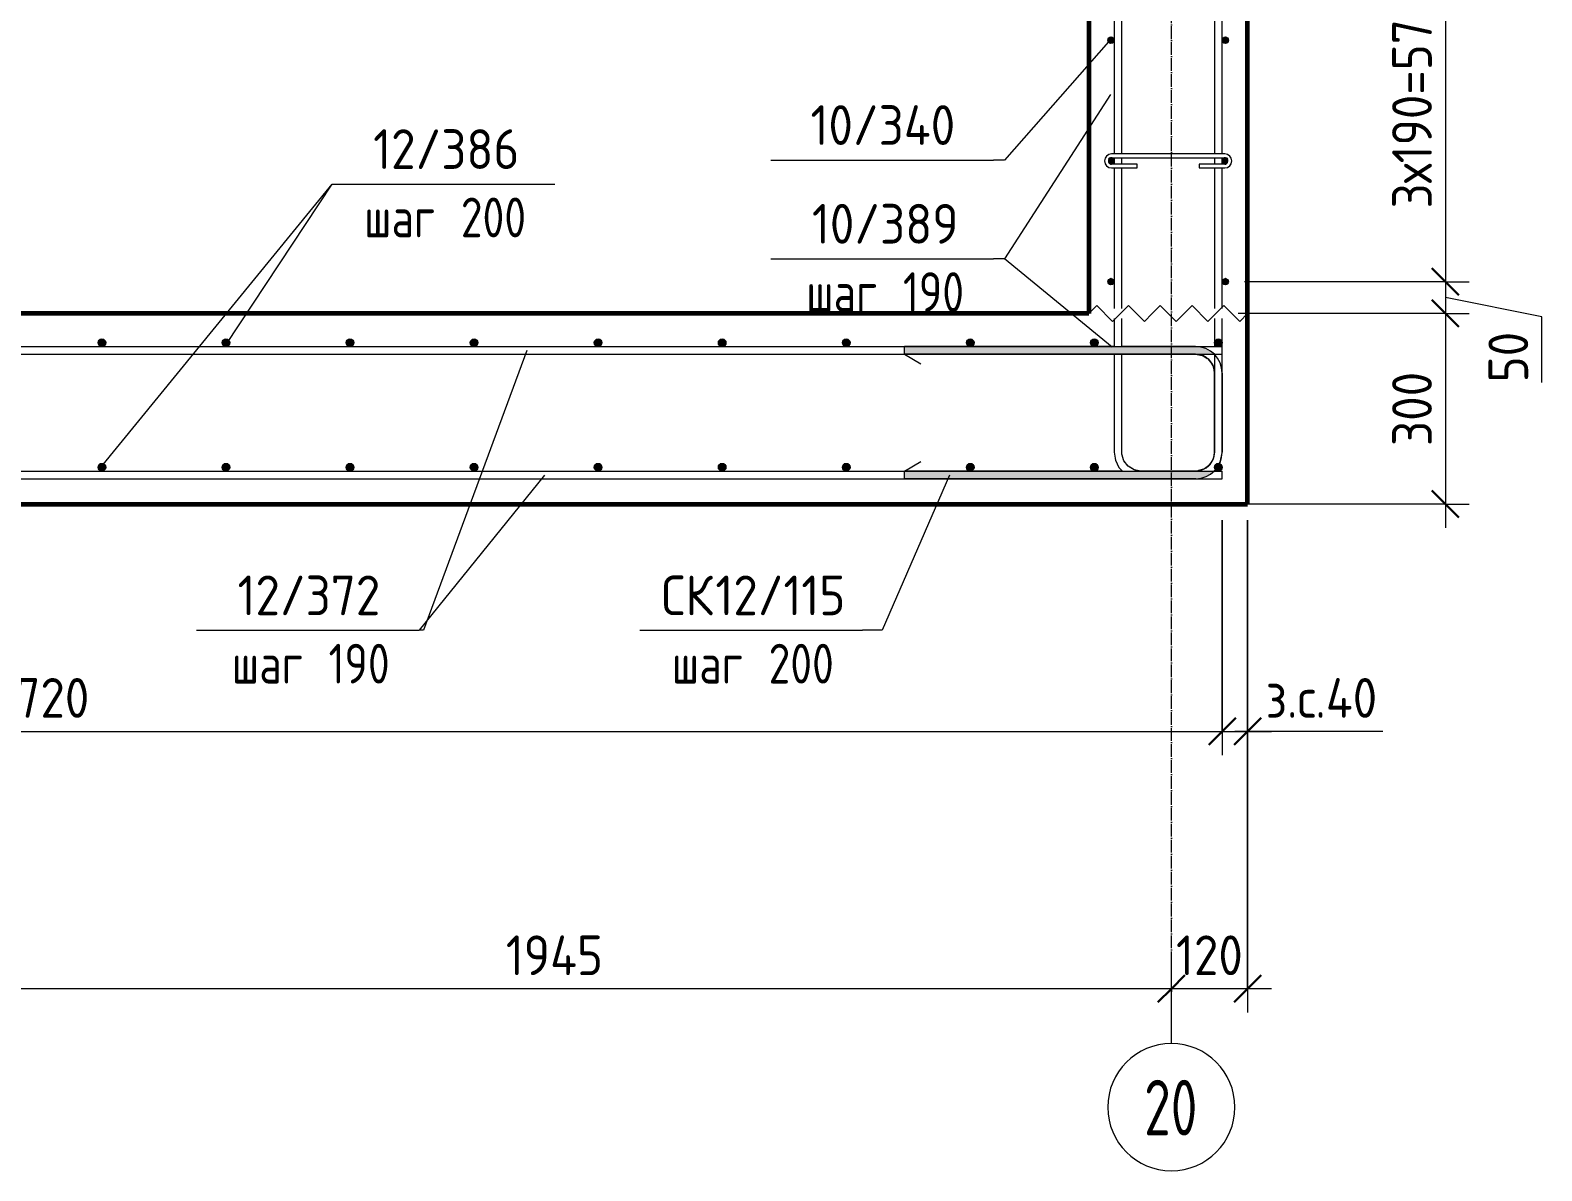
# Model space of a CAD drawing. Header units: millimetres. Extents: x 56549 to 83419, y -3049 to 32998.
# Drawn here: x 67167 to 69545, y -3049 to -1254 of the extents above; entities that cross this region are included whole.
import ezdxf

# ---------------------------------------------------------------- set-up
doc = ezdxf.new("R2010")
doc.units = ezdxf.units.MM
doc.linetypes.add('02 Штрихпунктирная _20 мм_', pattern=[25, 20, -2.5, 0, -2.5])
for name, color, linetype, lineweight in [('AA_Dim', 7, 'Continuous', 9), ('AA_Dim-25', 7, 'Continuous', 9), ('AA_Linii', 7, 'Continuous', 9), ('AA_Oformlenie', 7, 'Continuous', 9), ('AA_Vinoska', 7, 'Continuous', 9), ('AF_Stena_Опалубка', 253, 'Continuous', 20), ('KR_Armatura', 7, 'Continuous', 20), ('KR_Armatura_Tonkie', 7, 'Continuous', 20), ('KR_Fundament', 7, 'Continuous', 20), ('Оси', 7, 'Continuous', 9)]:
    doc.layers.add(name, color=color, linetype=linetype, lineweight=lineweight)
doc.styles.add('ISOCPEUR_4', font='isocpeur.TTF', dxfattribs={"width": 0.7, "height": 87.5})
doc.styles.add('ISOCPEUR_5', font='isocpeur.TTF', dxfattribs={"width": 0.9, "height": 62.5})
doc.styles.add('ISOCPEUR_6', font='isocpeur.TTF', dxfattribs={"width": 0.8, "height": 62.5})
doc.dimstyles.new('00_Точн_3_знака__прозр__2', dxfattribs={"dimscale": 304.8, "dimtxt": 62.672186, "dimasz": 0.139436, "dimexe": 0.123031, "dimexo": 0.082021, "dimgap": 0.008202, "dimtad": 1, "dimdec": 3, "dimrnd": 0.001, "dimdsep": 46, "dimtxsty": 'ISOCPEUR_5', "dimblk1": 'OBLIQUE', "dimblk2": 'OBLIQUE', "dimsah": 1, "dimcen": 0.09, "dimdle": 0.123031, "dimazin": 0, "dimtfac": 1, "dimtdec": 4, "dimtix": 1, "dimtmove": 1, "dimatfit": 3, "dimfxl": 1, "dimtvp": 1, "dimtolj": 1, "dimtzin": 0, "dimlwd": 18, "dimlwe": 18, "dimarcsym": 2})
doc.dimstyles.new('00_Точн_3_знака__прозр__3', dxfattribs={"dimscale": 304.8, "dimtxt": 62.672186, "dimasz": 0.139436, "dimexe": 0.123031, "dimexo": 0.082021, "dimgap": 0.008202, "dimtad": 1, "dimdec": 3, "dimrnd": 0.001, "dimdsep": 46, "dimtxsty": 'ISOCPEUR_5', "dimblk1": 'OBLIQUE', "dimblk2": 'OBLIQUE', "dimsah": 1, "dimcen": 0.09, "dimdle": 0.123031, "dimazin": 0, "dimtfac": 1, "dimtdec": 4, "dimtix": 1, "dimtmove": 0, "dimatfit": 3, "dimfxl": 1, "dimtvp": 1, "dimtolj": 1, "dimtzin": 0, "dimlwd": 18, "dimlwe": 18, "dimarcsym": 2})
doc.dimstyles.new('05_Округл_5мм__прозр_', dxfattribs={"dimscale": 304.8, "dimtxt": 62.672186, "dimasz": 0.139436, "dimexe": 0.123031, "dimexo": 0.082021, "dimgap": 0.008202, "dimtad": 1, "dimdec": 0, "dimrnd": 5, "dimdsep": 46, "dimtxsty": 'ISOCPEUR_5', "dimblk1": 'OBLIQUE', "dimblk2": 'OBLIQUE', "dimsah": 1, "dimcen": 0.09, "dimdle": 0.123031, "dimazin": 0, "dimtfac": 1, "dimtdec": 4, "dimtix": 1, "dimtmove": 1, "dimatfit": 3, "dimfxl": 1, "dimtvp": 1, "dimtolj": 1, "dimtzin": 0, "dimlwd": 18, "dimlwe": 18, "dimarcsym": 2})
doc.dimstyles.new('05_Округл_5мм__прозр__1', dxfattribs={"dimscale": 304.8, "dimtxt": 62.672186, "dimasz": 0.139436, "dimexe": 0.123031, "dimexo": 0.082021, "dimgap": 0.008202, "dimtad": 1, "dimdec": 0, "dimrnd": 5, "dimdsep": 46, "dimtxsty": 'ISOCPEUR_5', "dimblk1": 'OBLIQUE', "dimblk2": 'OBLIQUE', "dimsah": 1, "dimcen": 0.09, "dimdle": 0.123031, "dimazin": 0, "dimtfac": 1, "dimtdec": 4, "dimtix": 1, "dimtmove": 0, "dimatfit": 3, "dimfxl": 1, "dimtvp": 1, "dimtolj": 1, "dimtzin": 0, "dimlwd": 18, "dimlwe": 18, "dimarcsym": 2})

# ---------------------------------------------------------------- blocks, each defined once
blk = doc.blocks.new('351_Ряд стержней П переменный шаг _НесАрм_РабПлоск_ - Тип 1-3766031-Сечение 2')
at = {"layer": 'KR_Armatura_Tonkie'}
for p, q in [((61855.1, -1091), (61855.1, -1449)), ((61855.1, -1091), (61855.1, -1449)), ((61855.1, -1091), (61855.1, -1449)), ((61867.1, -1449), (61867.1, -1091)), ((61867.1, -1449), (61867.1, -1091)), ((61867.1, -1449), (61867.1, -1091)), ((62013.1, -1091), (62013.1, -1449)), ((62013.1, -1091), (62013.1, -1449)), ((62013.1, -1091), (62013.1, -1449)), ((62025.1, -1449), (62025.1, -1091)), ((62025.1, -1449), (62025.1, -1091)), ((62025.1, -1449), (62025.1, -1091)), ((61855.1, -1455), (61855.1, -1465)), ((61855.1, -1455), (61855.1, -1465)), ((61855.1, -1455), (61855.1, -1465)), ((61855.1, -1471), (61855.1, -1692)), ((61855.1, -1471), (61855.1, -1692)), ((61855.1, -1471), (61855.1, -1692)), ((61867.1, -1465), (61867.1, -1455)), ((61867.1, -1465), (61867.1, -1455)), ((61867.1, -1465), (61867.1, -1455)), ((61867.1, -1692), (61867.1, -1471)), ((61867.1, -1692), (61867.1, -1471)), ((61867.1, -1692), (61867.1, -1471)), ((62013.1, -1455), (62013.1, -1465)), ((62013.1, -1455), (62013.1, -1465)), ((62013.1, -1455), (62013.1, -1465)), ((62013.1, -1471), (62013.1, -1692)), ((62013.1, -1471), (62013.1, -1692)), ((62013.1, -1471), (62013.1, -1692)), ((62025.1, -1465), (62025.1, -1455)), ((62025.1, -1465), (62025.1, -1455)), ((62025.1, -1465), (62025.1, -1455)), ((62025.1, -1692), (62025.1, -1471)), ((62025.1, -1692), (62025.1, -1471)), ((62025.1, -1692), (62025.1, -1471)), ((61855.1, -1708), (61855.1, -1752)), ((61855.1, -1708), (61855.1, -1752)), ((61855.1, -1708), (61855.1, -1752)), ((61867.1, -1752), (61867.1, -1708)), ((61867.1, -1752), (61867.1, -1708)), ((61867.1, -1752), (61867.1, -1708)), ((62013.1, -1708), (62013.1, -1752)), ((62013.1, -1708), (62013.1, -1752)), ((62013.1, -1708), (62013.1, -1752)), ((62025.1, -1918), (62025.1, -1708)), ((62025.1, -1918), (62025.1, -1708)), ((62025.1, -1918), (62025.1, -1708)), ((61855.1, -1764.2), (61855.1, -1918)), ((61855.1, -1764.2), (61855.1, -1918)), ((61855.1, -1764.2), (61855.1, -1918)), ((61867.1, -1918), (61867.1, -1764.2)), ((61867.1, -1918), (61867.1, -1764.2)), ((61867.1, -1918), (61867.1, -1764.2)), ((62013.1, -1764.2), (62013.1, -1764.7)), ((62013.1, -1764.2), (62013.1, -1918)), ((62013.1, -1764.2), (62013.1, -1764.7)), ((62013.1, -1794), (62013.1, -1918)), ((62013.1, -1794), (62013.1, -1918)), ((61870, -1930.5), (61867.7, -1923)), ((61870, -1930.5), (61867.7, -1923)), ((62013.1, -1918), (62011.3, -1927.5)), ((62013.1, -1918), (62011.3, -1927.5)), ((61876.7, -1939.9), (61870.8, -1932.3)), ((61876.7, -1939.9), (61870.8, -1932.3)), ((61885, -1945.2), (61878.5, -1941.3)), ((61885, -1945.2), (61878.5, -1941.3)), ((61897.1, -1948), (61887.5, -1946.3)), ((61897.1, -1948), (61887.5, -1946.3)), ((61983.1, -1948), (61897.1, -1948)), ((61983.1, -1948), (61897.1, -1948)), ((61983.1, -1948), (61897.1, -1948)), ((61995.5, -1945), (61988, -1947.3)), ((61995.5, -1945), (61988, -1947.3)), ((62004.9, -1938.4), (61997.4, -1944.3)), ((62004.9, -1938.4), (61997.4, -1944.3)), ((62010.3, -1930), (62006.3, -1936.5)), ((62010.3, -1930), (62006.3, -1936.5)), ((61897.1, -1960), (61983.1, -1960)), ((61897.1, -1960), (61983.1, -1960)), ((61897.1, -1960), (61983.1, -1960))]:
    blk.add_line(p, q, dxfattribs=at)
at = {"layer": 'KR_Armatura_Tonkie', "flags": 128}
for points in [[(61855.1, -1918), (61857, -1930.7), (61862.7, -1942.2), (61868.3, -1948)], [(61897.1, -1948), (61886.4, -1946), (61877.1, -1940.4), (61870.5, -1931.9), (61867.3, -1921.5), (61867.1, -1918)], [(62013.1, -1918), (62011.1, -1928.7), (62005.5, -1937.9), (61997, -1944.6), (61986.6, -1947.8), (61983.1, -1948)], [(62011.7, -1948), (62016.5, -1943.4), (62022.6, -1932.1), (62025, -1919.5), (62025.1, -1918)], [(62024.5, -1922.4), (62025, -1919.5), (62025.1, -1918)], [(62024.5, -1922.4), (62025, -1919.5), (62025.1, -1918)], [(61856.9, -1929.8), (61857, -1930.7), (61858.4, -1933.4)], [(61856.9, -1929.8), (61857, -1930.7), (61858.4, -1933.4)], [(61862, -1940.7), (61862.7, -1942.2), (61864.7, -1944.3)], [(61862, -1940.7), (61862.7, -1942.2), (61864.7, -1944.3)], [(62014.8, -1945.1), (62016.5, -1943.4), (62017.6, -1941.4)], [(62014.8, -1945.1), (62016.5, -1943.4), (62017.6, -1941.4)], [(62021.2, -1934.7), (62022.6, -1932.1), (62022.9, -1930.6)], [(62021.2, -1934.7), (62022.6, -1932.1), (62022.9, -1930.6)]]:
    blk.add_lwpolyline(points, dxfattribs=at)
blk = doc.blocks.new('350_Стержень П торец СК-СГ _НесАрм_РабПлоск_ - 350_Стержень П торец СК-СГ _НесАрм_РабПлоск_-3742788-Сечение 2')
at = {"layer": 'KR_Armatura_Tonkie'}
for p, q in [((61855.1, -1752), (61525.1, -1752)), ((61983.1, -1752), (61867.1, -1752)), ((61525.1, -1764), (61855.1, -1764)), ((61525.1, -1764), (61551, -1779)), ((61867.1, -1764), (61983.1, -1764)), ((62013.1, -1765.3), (62012, -1764.2)), ((62013.1, -1794), (62013.1, -1918)), ((62025.1, -1918), (62025.1, -1794)), ((62013.1, -1918), (62011.3, -1927.5)), ((61525.1, -1948), (61551, -1933)), ((61867.8, -1948), (61525.1, -1948)), ((61983.1, -1948), (61897.1, -1948)), ((61995.5, -1945), (61988, -1947.3)), ((62004.9, -1938.4), (61997.4, -1944.3)), ((62010.3, -1930), (62006.3, -1936.5)), ((61525.1, -1960), (61983.1, -1960))]:
    blk.add_line(p, q, dxfattribs=at)
at = {"layer": 'KR_Armatura_Tonkie', "flags": 128}
for points in [[(61983.1, -1764), (61993.7, -1766), (62003, -1771.6), (62009.7, -1780.1), (62012.9, -1790.5), (62013.1, -1794)], [(62024.5, -1922.4), (62025, -1919.5), (62025.1, -1918)], [(62014.8, -1945.1), (62016.5, -1943.4), (62017.6, -1941.4)], [(62021.2, -1934.7), (62022.6, -1932.1), (62022.9, -1930.6)]]:
    blk.add_lwpolyline(points, dxfattribs=at)
blk = doc.blocks.new('350_Стержень П торец СК-СГ _НесАрм_РабПлоск_ - 350_Стержень П торец СК-СГ _НесАрм_РабПлоск_-V4-Сечение 2')
at = {"layer": 'KR_Armatura_Tonkie'}
for p, q in [((61855.1, -1752), (61525.1, -1752)), ((61983.1, -1752), (61867.1, -1752)), ((61525.1, -1764), (61855.1, -1764)), ((61525.1, -1764), (61551, -1779)), ((61867.1, -1764), (61983.1, -1764)), ((61983.1, -1764), (61992.6, -1765.7)), ((61995.1, -1766.8), (62001.6, -1770.7)), ((62003.4, -1772.1), (62009.3, -1779.7)), ((62010.1, -1781.5), (62012.4, -1789)), ((62013.1, -1794), (62013.1, -1918)), ((62025.1, -1918), (62025.1, -1794)), ((62013.1, -1918), (62011.3, -1927.5)), ((61525.1, -1948), (61551, -1933)), ((61867.8, -1948), (61525.1, -1948)), ((61983.1, -1948), (61897.1, -1948)), ((61995.5, -1945), (61988, -1947.3)), ((62004.9, -1938.4), (61997.4, -1944.3)), ((62010.3, -1930), (62006.3, -1936.5)), ((61525.1, -1960), (61983.1, -1960))]:
    blk.add_line(p, q, dxfattribs=at)
at = {"layer": 'KR_Armatura_Tonkie', "flags": 128}
for points in [[(62024.5, -1922.4), (62025, -1919.5), (62025.1, -1918)], [(62014.8, -1945.1), (62016.5, -1943.4), (62017.6, -1941.4)], [(62021.2, -1934.7), (62022.6, -1932.1), (62022.9, -1930.6)]]:
    blk.add_lwpolyline(points, dxfattribs=at)
blk = doc.blocks.new('079_Шпилька _ЭлУзла_ - d6 А240-3735298-Сечение 2')
at = {"layer": 'AA_Oformlenie'}
for p, q in [((58480.4, -1448.9), (58302.4, -1448.9)), ((58302.4, -1454.9), (58480.4, -1454.9)), ((58342.4, -1464.9), (58302.4, -1464.9)), ((58302.4, -1470.9), (58342.4, -1470.9)), ((58342.4, -1470.9), (58342.4, -1464.9)), ((58480.4, -1464.9), (58440.4, -1464.9)), ((58440.4, -1464.9), (58440.4, -1470.9)), ((58440.4, -1470.9), (58480.4, -1470.9))]:
    blk.add_line(p, q, dxfattribs=at)
for centre, radius, start, end in [((58302.4, -1459.9), 11, 90, 270), ((58480.4, -1459.9), 11, 270, 90), ((58302.4, -1459.9), 5, 90, 270), ((58480.4, -1459.9), 5, 270, 90)]:
    blk.add_arc(centre, radius, start, end, dxfattribs=at)
blk = doc.blocks.new('Последовательность узлов - 3мм масшт20 маскировка-904226-Сечение 2')
at = {"layer": 'AA_Oformlenie'}
for p, q in [((58265.1, -720), (58277.6, -707.5)), ((58302.6, -732.5), (58277.6, -707.5)), ((58315.1, -720), (58327.6, -707.5)), ((58352.6, -732.5), (58327.6, -707.5)), ((58365.1, -720), (58377.6, -707.5)), ((58402.6, -732.5), (58377.6, -707.5)), ((58415.1, -720), (58427.6, -707.5)), ((58452.6, -732.5), (58427.6, -707.5)), ((58465.1, -720), (58477.6, -707.5)), ((58502.6, -732.5), (58477.6, -707.5)), ((58315.1, -720), (58302.6, -732.5)), ((58365.1, -720), (58352.6, -732.5)), ((58415.1, -720), (58402.6, -732.5)), ((58465.1, -720), (58452.6, -732.5)), ((58515.1, -720), (58502.6, -732.5))]:
    blk.add_line(p, q, dxfattribs=at)
blk = doc.blocks.new('Ось сетки - d_4мм-2765513-Сечение 2')
at = {"layer": 'Оси'}
for start, end in [(0, 180), (0, 180), (180, 360), (180, 360)]:
    blk.add_arc((61945.1, -2948.9), 100, start, end, dxfattribs=at)
blk = doc.blocks.new('DIMBLOCK37-Сечение 2')
at = {"layer": 'AA_Dim-25', "lineweight": 30}
for p, q in [((69393.5, -1080), (69372.2, -1058.7)), ((69393.5, -1080), (69414.7, -1101.2)), ((69393.5, -1650), (69372.2, -1628.7)), ((69393.5, -1650), (69414.7, -1671.2)), ((69393.5, -1700), (69372.2, -1678.7)), ((69393.5, -1700), (69414.7, -1721.2))]:
    blk.add_line(p, q, dxfattribs=at)
at = {"layer": 'AA_Dim-25', "lineweight": 18}
for p, q in [((69393.5, -1080), (69077.3, -1080)), ((69393.5, -1080), (69393.5, -1650)), ((69393.5, -1080), (69431, -1080)), ((69393.5, -1650), (69077.3, -1650)), ((69393.5, -1650), (69431, -1650)), ((69393.5, -1700), (69067.3, -1700)), ((69393.5, -1700), (69431, -1700))]:
    blk.add_line(p, q, dxfattribs=at)
at = {"layer": 'AA_Dim-25', "color": 0, "lineweight": 18, "insert": (69309.6, -1534.7), "char_height": 62.5, "width": 407.251, "attachment_point": 1, "rotation": 90, "line_spacing_factor": 1.135194, "style": 'ISOCPEUR_5'}
blk.add_mtext('3х190=570', dxfattribs=at)
blk = doc.blocks.new('_None')
blk = doc.blocks.new('DIMBLOCK38-Сечение 2')
at = {"layer": 'AA_Dim-25', "lineweight": 30}
for p, q in [((69393.5, -1650), (69372.2, -1628.7)), ((69393.5, -1650), (69414.7, -1671.2)), ((69393.5, -1700), (69372.2, -1678.7)), ((69393.5, -1700), (69414.7, -1721.2)), ((69393.5, -2000), (69372.2, -1978.7)), ((69393.5, -2000), (69414.7, -2021.2))]:
    blk.add_line(p, q, dxfattribs=at)
at = {"layer": 'AA_Dim-25', "lineweight": 18}
for p, q in [((69393.5, -1650), (69077.3, -1650)), ((69393.5, -1650), (69393.5, -1700)), ((69393.5, -1650), (69431, -1650)), ((69545, -1705.3), (69393.5, -1675)), ((69393.5, -1700), (69067.3, -1700)), ((69393.5, -1700), (69431, -1700)), ((69545, -1808.4), (69545, -1705.3)), ((69393.5, -2000), (69067.3, -2000)), ((69393.5, -2000), (69431, -2000))]:
    blk.add_line(p, q, dxfattribs=at)
at = {"layer": 'AA_Dim-25', "color": 0, "lineweight": 18, "insert": (69461.1, -1808.4), "char_height": 62.5, "width": 93.654, "attachment_point": 1, "rotation": 90, "line_spacing_factor": 1.135194, "style": 'ISOCPEUR_5'}
blk.add_mtext('50', dxfattribs=at)
blk = doc.blocks.new('DIMBLOCK39-Сечение 2')
at = {"layer": 'AA_Dim-25', "lineweight": 30}
for p, q in [((69393.5, -1700), (69372.2, -1678.7)), ((69393.5, -1700), (69414.7, -1721.2)), ((69393.5, -2000), (69372.2, -1978.7)), ((69393.5, -2000), (69414.7, -2021.2))]:
    blk.add_line(p, q, dxfattribs=at)
at = {"layer": 'AA_Dim-25', "lineweight": 18}
for p, q in [((69393.5, -1700), (69067.3, -1700)), ((69393.5, -1700), (69393.5, -2037.5)), ((69393.5, -1700), (69431, -1700)), ((69393.5, -2000), (69067.3, -2000)), ((69393.5, -2000), (69431, -2000))]:
    blk.add_line(p, q, dxfattribs=at)
at = {"layer": 'AA_Dim-25', "color": 0, "lineweight": 18, "insert": (69309.6, -1908.5), "char_height": 62.5, "width": 140.48, "attachment_point": 1, "rotation": 90, "line_spacing_factor": 1.135194, "style": 'ISOCPEUR_5'}
blk.add_mtext('300', dxfattribs=at)
blk = doc.blocks.new('DIMBLOCK45-Сечение 2')
at = {"layer": 'AA_Dim-25', "lineweight": 18}
for p, q in [((65322.3, -1985), (65322.3, -2395)), ((65322.3, -2357.5), (65322.3, -1985)), ((69042.3, -2025), (69042.3, -2395)), ((69042.3, -2357.5), (69042.3, -2025)), ((65322.3, -2357.5), (69042.3, -2357.5))]:
    blk.add_line(p, q, dxfattribs=at)
at = {"layer": 'AA_Dim-25', "lineweight": 30}
for p, q in [((65322.3, -2357.5), (65343.5, -2336.2)), ((69042.3, -2357.5), (69063.5, -2336.2)), ((65322.3, -2357.5), (65301, -2378.7)), ((69042.3, -2357.5), (69021, -2378.7))]:
    blk.add_line(p, q, dxfattribs=at)
at = {"layer": 'AA_Dim-25', "color": 0, "lineweight": 18, "insert": (67104.2, -2273.6), "char_height": 62.5, "width": 187.307, "attachment_point": 1, "line_spacing_factor": 1.135194, "style": 'ISOCPEUR_5'}
blk.add_mtext('3720', dxfattribs=at)
blk = doc.blocks.new('_Oblique')
at = {"color": 0, "linetype": 'ByBlock', "lineweight": -2}
blk.add_line((-0.5, -0.5), (0.5, 0.5), dxfattribs=at)
blk = doc.blocks.new('DIMBLOCK46-Сечение 2')
at = {"layer": 'AA_Dim-25', "lineweight": 18}
for p, q in [((69042.3, -2025), (69042.3, -2395)), ((69042.3, -2357.5), (69042.3, -2025)), ((69082.3, -2025), (69082.3, -2395)), ((69082.3, -2357.5), (69082.3, -2025)), ((69042.3, -2357.5), (69119.8, -2357.5)), ((69085.6, -2357.5), (69062.3, -2357.5)), ((69295.1, -2357.5), (69085.6, -2357.5))]:
    blk.add_line(p, q, dxfattribs=at)
at = {"layer": 'AA_Dim-25', "lineweight": 30}
for p, q in [((69042.3, -2357.5), (69063.5, -2336.2)), ((69082.3, -2357.5), (69103.5, -2336.2)), ((69042.3, -2357.5), (69021, -2378.7)), ((69082.3, -2357.5), (69061, -2378.7))]:
    blk.add_line(p, q, dxfattribs=at)
at = {"layer": 'AA_Dim-25', "color": 0, "lineweight": 18, "insert": (69110.6, -2273.6), "char_height": 62.5, "width": 221.363, "attachment_point": 1, "line_spacing_factor": 1.135194, "style": 'ISOCPEUR_5'}
blk.add_mtext('з.с.40', dxfattribs=at)
blk = doc.blocks.new('DIMBLOCK47-Сечение 2')
at = {"layer": 'AA_Dim-25', "lineweight": 18}
for p, q in [((69082.3, -2025), (69082.3, -2800)), ((69082.3, -2762.5), (69082.3, -2025)), ((68962.3, -2767.5), (68962.3, -2725)), ((69119.8, -2762.5), (68962.3, -2762.5)), ((68962.3, -2762.5), (68962.3, -2767.5))]:
    blk.add_line(p, q, dxfattribs=at)
at = {"layer": 'AA_Dim-25', "lineweight": 30}
for p, q in [((68962.3, -2762.5), (68983.5, -2741.2)), ((69082.3, -2762.5), (69103.5, -2741.2)), ((68962.3, -2762.5), (68941, -2783.7)), ((69082.3, -2762.5), (69061, -2783.7))]:
    blk.add_line(p, q, dxfattribs=at)
at = {"layer": 'AA_Dim-25', "color": 0, "lineweight": 18, "insert": (68969.6, -2678.6), "char_height": 62.5, "width": 126.29, "attachment_point": 1, "line_spacing_factor": 1.135194, "style": 'ISOCPEUR_5'}
blk.add_mtext('120', dxfattribs=at)
blk = doc.blocks.new('DIMBLOCK48-Сечение 2')
at = {"layer": 'AA_Dim-25', "lineweight": 18}
for p, q in [((67017.3, -2767.5), (67017.3, -2725)), ((68962.3, -2767.5), (68962.3, -2725)), ((68962.3, -2762.5), (67017.3, -2762.5)), ((67017.3, -2762.5), (67017.3, -2767.5)), ((68962.3, -2762.5), (68962.3, -2767.5))]:
    blk.add_line(p, q, dxfattribs=at)
at = {"layer": 'AA_Dim-25', "lineweight": 30}
for p, q in [((67017.3, -2762.5), (67038.5, -2741.2)), ((68962.3, -2762.5), (68983.5, -2741.2)), ((67017.3, -2762.5), (66996, -2783.7)), ((68962.3, -2762.5), (68941, -2783.7))]:
    blk.add_line(p, q, dxfattribs=at)
at = {"layer": 'AA_Dim-25', "color": 0, "lineweight": 18, "insert": (67915.3, -2678.6), "char_height": 62.5, "width": 178.793, "attachment_point": 1, "line_spacing_factor": 1.135194, "style": 'ISOCPEUR_5'}
blk.add_mtext('1945', dxfattribs=at)
blk = doc.blocks.new('042_М_Арматуры - Диам длина поз _ Шаг-2260295-Сечение 2')
at = {"layer": 'AA_Vinoska'}
blk.add_line((59014, -339.3), (59364, -339.3), dxfattribs=at)

msp = doc.modelspace()

# ---------------------------------------------------------------- hatches: boundary and pattern name
at = {"layer": 'AA_Oformlenie'}
h = msp.add_hatch(color=250, dxfattribs=at)
h.paths.add_polyline_path([(68542.2593, -1960), (69002.23, -1959.7956), (69011.6464, -1958.4973), (69021.6028, -1954.3257), (69030.4837, -1947.2949), (69036.8778, -1938.7515), (69040.9088, -1928.6757), (69040.502, -1929.658), (69036.4688, -1939.2132), (69029.5649, -1948), (68542.2593, -1948.2044), (68542.2593, -1959.7956)])
h.paths.add_polyline_path([(69030.2593, -1764.6945), (69030.0153, -1764.244), (69021.1721, -1757.5239), (69010.4742, -1753.319), (69000.2593, -1752), (68542.2593, -1752.2044), (68542.2593, -1764), (69029.8829, -1764.244), (69030.0153, -1764.3764)])
at = {"layer": 'KR_Armatura'}
h = msp.add_hatch(color=256, dxfattribs=at)
edge = h.paths.add_edge_path()
edge.add_arc((68867.2593, -1270), 5, 0, 360)
for points in [[(68864.3204, -1274.0451), (68870.1982, -1274.0451), (68872.0146, -1268.4549), (68867.2593, -1265), (68862.504, -1268.4549)], [(69044.3204, -1274.0451), (69050.1982, -1274.0451), (69052.0146, -1268.4549), (69047.2593, -1265), (69042.504, -1268.4549)], [(68865.3878, -1464.0451), (68870.1982, -1464.0451), (68872.0146, -1458.4549), (68867.0248, -1455.1704), (68863.9292, -1457.5), (68863.4297, -1458.7059), (68863.3256, -1460.5035), (68863.4297, -1461.2941), (68864.1955, -1462.847), (68864.7238, -1463.5355)], [(69048.7593, -1464.0451), (69049.1308, -1464.0451), (69050.3232, -1462.847), (69050.5894, -1462.5), (69051.193, -1460.5035), (69051.2593, -1460), (69051.0889, -1458.7059), (69050.2226, -1457.153), (69047.0248, -1455.1704), (69042.504, -1458.4549), (69044.3204, -1464.0451)], [(68864.3204, -1654.0451), (68870.1982, -1654.0451), (68872.0146, -1648.4549), (68867.2593, -1645), (68862.504, -1648.4549)], [(69044.3204, -1654.0451), (69050.1982, -1654.0451), (69052.0146, -1648.4549), (69047.2593, -1645), (69042.504, -1648.4549)], [(67276.8383, -1751.1962), (67282.8383, -1751.1962), (67285.8383, -1746), (67282.8383, -1740.8038), (67276.8383, -1740.8038), (67273.8383, -1746)], [(67471.9962, -1751.1962), (67477.9962, -1751.1962), (67480.9962, -1746), (67477.9962, -1740.8038), (67471.9962, -1740.8038), (67468.9962, -1746)], [(67667.154, -1751.1962), (67673.154, -1751.1962), (67676.154, -1746), (67673.154, -1740.8038), (67667.154, -1740.8038), (67664.154, -1746)], [(67862.3119, -1751.1962), (67868.3119, -1751.1962), (67871.3119, -1746), (67868.3119, -1740.8038), (67862.3119, -1740.8038), (67859.3119, -1746)], [(68057.4698, -1751.1962), (68063.4698, -1751.1962), (68066.4698, -1746), (68063.4698, -1740.8038), (68057.4698, -1740.8038), (68054.4698, -1746)], [(68252.6277, -1751.1962), (68258.6277, -1751.1962), (68261.6277, -1746), (68258.6277, -1740.8038), (68252.6277, -1740.8038), (68249.6277, -1746)], [(68453.0343, -1751.1962), (68453.7856, -1751.1962), (68456.7856, -1746), (68453.7856, -1740.8038), (68447.7856, -1740.8038), (68444.7856, -1746), (68447.7856, -1751.1962)], [(68642.9435, -1751.1962), (68648.9435, -1751.1962), (68651.9435, -1746), (68648.9435, -1740.8038), (68642.9435, -1740.8038), (68639.9435, -1746)], [(68842.2633, -1751.1962), (68844.1014, -1751.1962), (68847.1014, -1746), (68844.1014, -1740.8038), (68838.1014, -1740.8038), (68835.1014, -1746), (68838.1014, -1751.1962)], [(69036.8778, -1751.1962), (69039.2593, -1751.1962), (69042.2593, -1746), (69039.2593, -1740.8038), (69033.2593, -1740.8038), (69030.2593, -1746), (69033.2593, -1751.1962)], [(67276.8383, -1947.1962), (67282.8383, -1947.1962), (67285.8383, -1942), (67282.8383, -1936.8038), (67276.8383, -1936.8038), (67273.8383, -1942)], [(67471.9962, -1947.1962), (67477.9962, -1947.1962), (67480.9962, -1942), (67477.9962, -1936.8038), (67471.9962, -1936.8038), (67468.9962, -1942)], [(67667.154, -1947.1962), (67673.154, -1947.1962), (67676.154, -1942), (67673.154, -1936.8038), (67667.154, -1936.8038), (67664.154, -1942)], [(67862.3119, -1947.1962), (67868.3119, -1947.1962), (67871.3119, -1942), (67868.3119, -1936.8038), (67862.3119, -1936.8038), (67859.3119, -1942)], [(68057.4698, -1947.1962), (68063.4698, -1947.1962), (68066.4698, -1942), (68063.4698, -1936.8038), (68057.4698, -1936.8038), (68054.4698, -1942)], [(68252.6277, -1947.1962), (68258.6277, -1947.1962), (68261.6277, -1942), (68258.6277, -1936.8038), (68252.6277, -1936.8038), (68249.6277, -1942)], [(68453.0343, -1947.1962), (68453.7856, -1947.1962), (68456.7856, -1942), (68453.7856, -1936.8038), (68447.7856, -1936.8038), (68444.7856, -1942), (68447.7856, -1947.1962)], [(68642.9435, -1947.1962), (68648.9435, -1947.1962), (68651.9435, -1942), (68648.9435, -1936.8038), (68642.9435, -1936.8038), (68639.9435, -1942)], [(68842.2633, -1947.1962), (68844.1014, -1947.1962), (68847.1014, -1942), (68844.1014, -1936.8038), (68838.1014, -1936.8038), (68835.1014, -1942), (68838.1014, -1947.1962)], [(69033.2593, -1947.1962), (69039.2593, -1947.1962), (69042.2593, -1942), (69039.2593, -1936.8038), (69033.2593, -1936.8038), (69030.2593, -1942)]]:
    msp.add_hatch(color=256, dxfattribs=at).paths.add_polyline_path(points)
h = msp.add_hatch(color=256, dxfattribs=at)
edge = h.paths.add_edge_path()
edge.add_arc((69047.2593, -1270), 5, 0, 360)
h = msp.add_hatch(color=256, dxfattribs=at)
edge = h.paths.add_edge_path()
edge.add_arc((68867.2593, -1460), 5, 94.4529123, 138.3075238)
edge.add_line((68863.5257, -1456.6743), (68867.2593, -1460))
edge.add_line((68867.2593, -1460), (68866.8711, -1455.0151))
h = msp.add_hatch(color=256, dxfattribs=at)
edge = h.paths.add_edge_path()
edge.add_arc((68867.2593, -1460), 5, 247.0756191, 447.6772671)
edge.add_line((68867.462, -1455.0041), (68867.2593, -1460))
edge.add_line((68867.2593, -1460), (68865.3117, -1464.6051))
h = msp.add_hatch(color=256, dxfattribs=at)
edge = h.paths.add_edge_path()
edge.add_arc((69047.2593, -1460), 5, 92.3227329, 292.9243809)
edge.add_line((69049.2069, -1464.6051), (69047.2593, -1460))
edge.add_line((69047.2593, -1460), (69047.0567, -1455.0041))
h = msp.add_hatch(color=256, dxfattribs=at)
edge = h.paths.add_edge_path()
edge.add_arc((69047.2593, -1460), 5, 41.6924762, 85.5470877)
edge.add_line((69047.6475, -1455.0151), (69047.2593, -1460))
edge.add_line((69047.2593, -1460), (69050.9929, -1456.6743))
h = msp.add_hatch(color=256, dxfattribs=at)
edge = h.paths.add_edge_path()
edge.add_arc((68867.2593, -1650), 5, 0, 360)
h = msp.add_hatch(color=256, dxfattribs=at)
edge = h.paths.add_edge_path()
edge.add_arc((69047.2593, -1650), 5, 0, 360)
h = msp.add_hatch(color=256, dxfattribs=at)
edge = h.paths.add_edge_path()
edge.add_arc((67279.8383, -1746), 6, 0, 360)
h = msp.add_hatch(color=256, dxfattribs=at)
edge = h.paths.add_edge_path()
edge.add_arc((67474.9962, -1746), 6, 0, 360)
h = msp.add_hatch(color=256, dxfattribs=at)
edge = h.paths.add_edge_path()
edge.add_arc((67670.154, -1746), 6, 0, 360)
h = msp.add_hatch(color=256, dxfattribs=at)
edge = h.paths.add_edge_path()
edge.add_arc((67865.3119, -1746), 6, 0, 360)
h = msp.add_hatch(color=256, dxfattribs=at)
edge = h.paths.add_edge_path()
edge.add_arc((68060.4698, -1746), 6, 0, 360)
h = msp.add_hatch(color=256, dxfattribs=at)
edge = h.paths.add_edge_path()
edge.add_arc((68255.6277, -1746), 6, 0, 360)
h = msp.add_hatch(color=256, dxfattribs=at)
edge = h.paths.add_edge_path()
edge.add_arc((68450.7856, -1746), 6, 0, 360)
h = msp.add_hatch(color=256, dxfattribs=at)
edge = h.paths.add_edge_path()
edge.add_arc((68645.9435, -1746), 6, 0, 360)
h = msp.add_hatch(color=256, dxfattribs=at)
edge = h.paths.add_edge_path()
edge.add_arc((68841.1014, -1746), 6, 0, 360)
h = msp.add_hatch(color=256, dxfattribs=at)
edge = h.paths.add_edge_path()
edge.add_arc((69036.2593, -1746), 6, 0, 360)
h = msp.add_hatch(color=256, dxfattribs=at)
edge = h.paths.add_edge_path()
edge.add_arc((67279.8383, -1942), 6, 0, 360)
h = msp.add_hatch(color=256, dxfattribs=at)
edge = h.paths.add_edge_path()
edge.add_arc((67474.9962, -1942), 6, 0, 360)
h = msp.add_hatch(color=256, dxfattribs=at)
edge = h.paths.add_edge_path()
edge.add_arc((67670.154, -1942), 6, 0, 360)
h = msp.add_hatch(color=256, dxfattribs=at)
edge = h.paths.add_edge_path()
edge.add_arc((67865.3119, -1942), 6, 0, 360)
h = msp.add_hatch(color=256, dxfattribs=at)
edge = h.paths.add_edge_path()
edge.add_arc((68060.4698, -1942), 6, 0, 360)
h = msp.add_hatch(color=256, dxfattribs=at)
edge = h.paths.add_edge_path()
edge.add_arc((68255.6277, -1942), 6, 0, 360)
h = msp.add_hatch(color=256, dxfattribs=at)
edge = h.paths.add_edge_path()
edge.add_arc((68450.7856, -1942), 6, 0, 360)
h = msp.add_hatch(color=256, dxfattribs=at)
edge = h.paths.add_edge_path()
edge.add_arc((68645.9435, -1942), 6, 0, 360)
h = msp.add_hatch(color=256, dxfattribs=at)
edge = h.paths.add_edge_path()
edge.add_arc((68841.1014, -1942), 6, 0, 360)
h = msp.add_hatch(color=256, dxfattribs=at)
edge = h.paths.add_edge_path()
edge.add_arc((69036.2593, -1942), 6, 0, 360)

# ---------------------------------------------------------------- linework, layer by layer
at = {"layer": 'AA_Linii'}
for p, q in [((68542.2593, -1752), (69000.4556, -1752)), ((68542.2593, -1764), (68542.2593, -1752)), ((69000.2593, -1764), (68542.2593, -1764)), ((69030.2593, -1918), (69030.2593, -1794)), ((69042.2593, -1793.8037), (69042.2593, -1918.4178)), ((68542.2593, -1960), (68542.2593, -1948)), ((68542.2593, -1948), (69000.2593, -1948)), ((69000.6771, -1960), (68542.2593, -1960))]:
    msp.add_line(p, q, dxfattribs=at)
for centre, radius, start, end in [((69000.4556, -1793.8037), 41.8037, 0, 90), ((69000.2593, -1794), 30, 0, 90), ((69000.2593, -1918), 30, 270, 360), ((69000.6771, -1918.4178), 41.5822, 270, 0)]:
    msp.add_arc(centre, radius, start, end, dxfattribs=at)
at = {"layer": 'AA_Vinoska'}
for p, q in [((68863.5786, -1272.3887), (68699.9508, -1458.5447)), ((68866.3923, -1355.6407), (68699.9508, -1613.8997)), ((68699.9508, -1458.5447), (68682.4538, -1458.5447)), ((67277.1072, -1943.5679), (67642.2533, -1496.4064)), ((67475.1544, -1748.7577), (67642.2533, -1496.4064)), ((68699.9508, -1613.8997), (68682.4538, -1613.8997)), ((68699.9508, -1613.8997), (68682.4538, -1613.8997)), ((68869.3059, -1752.9243), (68699.9508, -1613.8997)), ((67948.329, -1758), (67785.621, -2198.5226)), ((67976.1923, -1954.4177), (67778.902, -2198.5226)), ((68613.0088, -1954.4177), (68507.4538, -2198.5226)), ((67785.621, -2198.5226), (67778.902, -2198.5226)), ((68507.4538, -2198.5226), (68476.3733, -2198.5226))]:
    msp.add_line(p, q, dxfattribs=at)
at = {"layer": 'AF_Stena_Опалубка', "lineweight": 60}
for p, q in [((68832.2593, -720), (68832.2593, -1700)), ((69082.2593, -1700), (69082.2593, -720))]:
    msp.add_line(p, q, dxfattribs=at)
at = {"layer": 'KR_Armatura'}
for p, q in [((68867.2593, -1265), (68862.504, -1268.4549)), ((68862.504, -1268.4549), (68864.3204, -1274.0451)), ((68864.3204, -1274.0451), (68870.1982, -1274.0451)), ((68872.0146, -1268.4549), (68867.2593, -1265)), ((68870.1982, -1274.0451), (68872.0146, -1268.4549)), ((69047.2593, -1265), (69042.504, -1268.4549)), ((69042.504, -1268.4549), (69044.3204, -1274.0451)), ((69044.3204, -1274.0451), (69050.1982, -1274.0451)), ((69052.0146, -1268.4549), (69047.2593, -1265)), ((69050.1982, -1274.0451), (69052.0146, -1268.4549)), ((68863.4297, -1458.7059), (68863.3256, -1460.5035)), ((68863.3256, -1460.5035), (68863.4297, -1461.2941)), ((68863.9292, -1457.5), (68863.4297, -1458.7059)), ((68863.4297, -1461.2941), (68864.1955, -1462.847)), ((68863.5257, -1456.6743), (68867.2593, -1460)), ((68867.0248, -1455.1704), (68863.9292, -1457.5)), ((68864.1955, -1462.847), (68864.7238, -1463.5355)), ((68864.7238, -1463.5355), (68865.3878, -1464.0451)), ((68867.2593, -1460), (68865.3117, -1464.6051)), ((68865.3878, -1464.0451), (68870.1982, -1464.0451)), ((68867.2593, -1460), (68866.8711, -1455.0151)), ((68872.0146, -1458.4549), (68867.0248, -1455.1704)), ((68867.462, -1455.0041), (68867.2593, -1460)), ((68870.1982, -1464.0451), (68872.0146, -1458.4549)), ((69047.0248, -1455.1704), (69042.504, -1458.4549)), ((69042.504, -1458.4549), (69044.3204, -1464.0451)), ((69044.3204, -1464.0451), (69048.7593, -1464.0451)), ((69050.2226, -1457.153), (69047.0248, -1455.1704)), ((69047.2593, -1460), (69047.0567, -1455.0041)), ((69047.6475, -1455.0151), (69047.2593, -1460)), ((69047.2593, -1460), (69050.9929, -1456.6743)), ((69049.2069, -1464.6051), (69047.2593, -1460)), ((69048.7593, -1464.0451), (69049.1308, -1464.0451)), ((69049.1308, -1464.0451), (69050.3232, -1462.847)), ((69051.0889, -1458.7059), (69050.2226, -1457.153)), ((69050.3232, -1462.847), (69050.5894, -1462.5)), ((69050.5894, -1462.5), (69051.193, -1460.5035)), ((69051.2593, -1460), (69051.0889, -1458.7059)), ((69051.193, -1460.5035), (69051.2593, -1460)), ((68867.2593, -1645), (68862.504, -1648.4549)), ((68862.504, -1648.4549), (68864.3204, -1654.0451)), ((68864.3204, -1654.0451), (68870.1982, -1654.0451)), ((68872.0146, -1648.4549), (68867.2593, -1645)), ((68870.1982, -1654.0451), (68872.0146, -1648.4549)), ((69047.2593, -1645), (69042.504, -1648.4549)), ((69042.504, -1648.4549), (69044.3204, -1654.0451)), ((69044.3204, -1654.0451), (69050.1982, -1654.0451)), ((69052.0146, -1648.4549), (69047.2593, -1645)), ((69050.1982, -1654.0451), (69052.0146, -1648.4549)), ((67276.8383, -1740.8038), (67273.8383, -1746)), ((67273.8383, -1746), (67276.8383, -1751.1962)), ((67282.8383, -1740.8038), (67276.8383, -1740.8038)), ((67276.8383, -1751.1962), (67282.8383, -1751.1962)), ((67285.8383, -1746), (67282.8383, -1740.8038)), ((67282.8383, -1751.1962), (67285.8383, -1746)), ((67471.9962, -1740.8038), (67468.9962, -1746)), ((67468.9962, -1746), (67471.9962, -1751.1962)), ((67477.9962, -1740.8038), (67471.9962, -1740.8038)), ((67471.9962, -1751.1962), (67477.9962, -1751.1962)), ((67480.9962, -1746), (67477.9962, -1740.8038)), ((67477.9962, -1751.1962), (67480.9962, -1746)), ((67667.154, -1740.8038), (67664.154, -1746)), ((67664.154, -1746), (67667.154, -1751.1962)), ((67673.154, -1740.8038), (67667.154, -1740.8038)), ((67667.154, -1751.1962), (67673.154, -1751.1962)), ((67676.154, -1746), (67673.154, -1740.8038)), ((67673.154, -1751.1962), (67676.154, -1746)), ((67862.3119, -1740.8038), (67859.3119, -1746)), ((67859.3119, -1746), (67862.3119, -1751.1962)), ((67868.3119, -1740.8038), (67862.3119, -1740.8038)), ((67862.3119, -1751.1962), (67868.3119, -1751.1962)), ((67871.3119, -1746), (67868.3119, -1740.8038)), ((67868.3119, -1751.1962), (67871.3119, -1746)), ((68057.4698, -1740.8038), (68054.4698, -1746)), ((68054.4698, -1746), (68057.4698, -1751.1962)), ((68063.4698, -1740.8038), (68057.4698, -1740.8038)), ((68057.4698, -1751.1962), (68063.4698, -1751.1962)), ((68066.4698, -1746), (68063.4698, -1740.8038)), ((68063.4698, -1751.1962), (68066.4698, -1746)), ((68252.6277, -1740.8038), (68249.6277, -1746)), ((68249.6277, -1746), (68252.6277, -1751.1962)), ((68258.6277, -1740.8038), (68252.6277, -1740.8038)), ((68252.6277, -1751.1962), (68258.6277, -1751.1962)), ((68261.6277, -1746), (68258.6277, -1740.8038)), ((68258.6277, -1751.1962), (68261.6277, -1746)), ((68447.7856, -1740.8038), (68444.7856, -1746)), ((68444.7856, -1746), (68447.7856, -1751.1962)), ((68453.7856, -1740.8038), (68447.7856, -1740.8038)), ((68447.7856, -1751.1962), (68453.0343, -1751.1962)), ((68453.0343, -1751.1962), (68453.7856, -1751.1962)), ((68456.7856, -1746), (68453.7856, -1740.8038)), ((68453.7856, -1751.1962), (68456.7856, -1746)), ((68642.9435, -1740.8038), (68639.9435, -1746)), ((68639.9435, -1746), (68642.9435, -1751.1962)), ((68648.9435, -1740.8038), (68642.9435, -1740.8038)), ((68642.9435, -1751.1962), (68648.9435, -1751.1962)), ((68651.9435, -1746), (68648.9435, -1740.8038)), ((68648.9435, -1751.1962), (68651.9435, -1746)), ((68838.1014, -1740.8038), (68835.1014, -1746)), ((68835.1014, -1746), (68838.1014, -1751.1962)), ((68844.1014, -1740.8038), (68838.1014, -1740.8038)), ((68838.1014, -1751.1962), (68842.2633, -1751.1962)), ((68842.2633, -1751.1962), (68844.1014, -1751.1962)), ((68847.1014, -1746), (68844.1014, -1740.8038)), ((68844.1014, -1751.1962), (68847.1014, -1746)), ((69033.2593, -1740.8038), (69030.2593, -1746)), ((69030.2593, -1746), (69033.2593, -1751.1962)), ((69039.2593, -1740.8038), (69033.2593, -1740.8038)), ((69033.2593, -1751.1962), (69036.8778, -1751.1962)), ((69036.8778, -1751.1962), (69039.2593, -1751.1962)), ((69042.2593, -1746), (69039.2593, -1740.8038)), ((69039.2593, -1751.1962), (69042.2593, -1746)), ((67276.8383, -1936.8038), (67273.8383, -1942)), ((67273.8383, -1942), (67276.8383, -1947.1962)), ((67282.8383, -1936.8038), (67276.8383, -1936.8038)), ((67276.8383, -1947.1962), (67282.8383, -1947.1962)), ((67285.8383, -1942), (67282.8383, -1936.8038)), ((67282.8383, -1947.1962), (67285.8383, -1942)), ((67471.9962, -1936.8038), (67468.9962, -1942)), ((67468.9962, -1942), (67471.9962, -1947.1962)), ((67477.9962, -1936.8038), (67471.9962, -1936.8038)), ((67471.9962, -1947.1962), (67477.9962, -1947.1962)), ((67480.9962, -1942), (67477.9962, -1936.8038)), ((67477.9962, -1947.1962), (67480.9962, -1942)), ((67667.154, -1936.8038), (67664.154, -1942)), ((67664.154, -1942), (67667.154, -1947.1962)), ((67673.154, -1936.8038), (67667.154, -1936.8038)), ((67667.154, -1947.1962), (67673.154, -1947.1962)), ((67676.154, -1942), (67673.154, -1936.8038)), ((67673.154, -1947.1962), (67676.154, -1942)), ((67862.3119, -1936.8038), (67859.3119, -1942)), ((67859.3119, -1942), (67862.3119, -1947.1962)), ((67868.3119, -1936.8038), (67862.3119, -1936.8038)), ((67862.3119, -1947.1962), (67868.3119, -1947.1962)), ((67871.3119, -1942), (67868.3119, -1936.8038)), ((67868.3119, -1947.1962), (67871.3119, -1942)), ((68057.4698, -1936.8038), (68054.4698, -1942)), ((68054.4698, -1942), (68057.4698, -1947.1962)), ((68063.4698, -1936.8038), (68057.4698, -1936.8038)), ((68057.4698, -1947.1962), (68063.4698, -1947.1962)), ((68066.4698, -1942), (68063.4698, -1936.8038)), ((68063.4698, -1947.1962), (68066.4698, -1942)), ((68252.6277, -1936.8038), (68249.6277, -1942)), ((68249.6277, -1942), (68252.6277, -1947.1962)), ((68258.6277, -1936.8038), (68252.6277, -1936.8038)), ((68252.6277, -1947.1962), (68258.6277, -1947.1962)), ((68261.6277, -1942), (68258.6277, -1936.8038)), ((68258.6277, -1947.1962), (68261.6277, -1942)), ((68447.7856, -1936.8038), (68444.7856, -1942)), ((68444.7856, -1942), (68447.7856, -1947.1962)), ((68453.7856, -1936.8038), (68447.7856, -1936.8038)), ((68447.7856, -1947.1962), (68453.0343, -1947.1962)), ((68453.0343, -1947.1962), (68453.7856, -1947.1962)), ((68456.7856, -1942), (68453.7856, -1936.8038)), ((68453.7856, -1947.1962), (68456.7856, -1942)), ((68642.9435, -1936.8038), (68639.9435, -1942)), ((68639.9435, -1942), (68642.9435, -1947.1962)), ((68648.9435, -1936.8038), (68642.9435, -1936.8038)), ((68642.9435, -1947.1962), (68648.9435, -1947.1962)), ((68651.9435, -1942), (68648.9435, -1936.8038)), ((68648.9435, -1947.1962), (68651.9435, -1942)), ((68838.1014, -1936.8038), (68835.1014, -1942)), ((68835.1014, -1942), (68838.1014, -1947.1962)), ((68844.1014, -1936.8038), (68838.1014, -1936.8038)), ((68838.1014, -1947.1962), (68842.2633, -1947.1962)), ((68842.2633, -1947.1962), (68844.1014, -1947.1962)), ((68847.1014, -1942), (68844.1014, -1936.8038)), ((68844.1014, -1947.1962), (68847.1014, -1942)), ((69033.2593, -1936.8038), (69030.2593, -1942)), ((69030.2593, -1942), (69033.2593, -1947.1962)), ((69039.2593, -1936.8038), (69033.2593, -1936.8038)), ((69033.2593, -1947.1962), (69039.2593, -1947.1962)), ((69042.2593, -1942), (69039.2593, -1936.8038)), ((69039.2593, -1947.1962), (69042.2593, -1942))]:
    msp.add_line(p, q, dxfattribs=at)
for centre, radius in [((68867.2593, -1270), 5), ((69047.2593, -1270), 5), ((68867.2593, -1650), 5), ((69047.2593, -1650), 5), ((67279.8383, -1746), 6), ((67474.9962, -1746), 6), ((67670.154, -1746), 6), ((67865.3119, -1746), 6), ((68060.4698, -1746), 6), ((68255.6277, -1746), 6), ((68450.7856, -1746), 6), ((68645.9435, -1746), 6), ((68841.1014, -1746), 6), ((69036.2593, -1746), 6), ((67279.8383, -1942), 6), ((67474.9962, -1942), 6), ((67670.154, -1942), 6), ((67865.3119, -1942), 6), ((68060.4698, -1942), 6), ((68255.6277, -1942), 6), ((68450.7856, -1942), 6), ((68645.9435, -1942), 6), ((68841.1014, -1942), 6), ((69036.2593, -1942), 6)]:
    msp.add_circle(centre, radius, dxfattribs=at)
for centre, start, end in [((68867.2593, -1460), 94.4529123, 138.3075238), ((68867.2593, -1460), 247.0756191, 87.6772671), ((69047.2593, -1460), 92.3227329, 292.9243809), ((69047.2593, -1460), 41.6924762, 85.5470877)]:
    msp.add_arc(centre, 5, start, end, dxfattribs=at)
at = {"layer": 'KR_Armatura_Tonkie'}
for p, q in [((65322.2593, -1752), (69042.2593, -1752)), ((69042.2593, -1764), (69042.2593, -1752)), ((65322.2593, -1764), (69042.2593, -1764)), ((65322.2593, -1948), (69042.2593, -1948)), ((69042.2593, -1960), (69042.2593, -1948)), ((65322.2593, -1960), (69042.2593, -1960))]:
    msp.add_line(p, q, dxfattribs=at)
at = {"layer": 'KR_Fundament', "lineweight": 60}
for p, q in [((68832.2593, -1700), (65532.2593, -1700)), ((69082.2593, -2000), (69082.2593, -1700)), ((65282.2593, -2000), (69082.2593, -2000))]:
    msp.add_line(p, q, dxfattribs=at)
at = {"layer": 'Оси', "linetype": '02 Штрихпунктирная _20 мм_'}
msp.add_line((68962.2593, -2723.9163), (68962.2593, -47.5139), dxfattribs=at)
at = {"layer": 'Оси'}
msp.add_line((68962.2593, -2848.9163), (68962.2593, -2723.9163), dxfattribs=at)

# ---------------------------------------------------------------- block references
at = {"layer": 'AA_Oformlenie'}
for name, p in [('079_Шпилька _ЭлУзла_ - d6 А240-3735298-Сечение 2', (10565.8363, -0.1209)), ('Последовательность узлов - 3мм масшт20 маскировка-904226-Сечение 2', (10567.1977, -980))]:
    msp.add_blockref(name, p, dxfattribs=at)
at = {"layer": 'AA_Vinoska'}
for p in [(9318.4553, -1119.2541), (8628.2548, -1157.1158), (9318.4553, -1274.6091), (9318.4553, -1274.6091), (8414.9035, -1859.2319), (9112.3748, -1859.2319)]:
    msp.add_blockref('042_М_Арматуры - Диам длина поз _ Шаг-2260295-Сечение 2', p, dxfattribs=at)
at = {"layer": 'KR_Armatura_Tonkie'}
for name in ['351_Ряд стержней П переменный шаг _НесАрм_РабПлоск_ - Тип 1-3766031-Сечение 2', '350_Стержень П торец СК-СГ _НесАрм_РабПлоск_ - 350_Стержень П торец СК-СГ _НесАрм_РабПлоск_-3742788-Сечение 2', '350_Стержень П торец СК-СГ _НесАрм_РабПлоск_ - 350_Стержень П торец СК-СГ _НесАрм_РабПлоск_-V4-Сечение 2']:
    msp.add_blockref(name, (7017.1977, 0), dxfattribs=at)
at = {"layer": 'Оси'}
msp.add_blockref('Ось сетки - d_4мм-2765513-Сечение 2', (7017.1977, 0), dxfattribs=at)

# ---------------------------------------------------------------- texts
at = {"layer": 'AA_Vinoska', "char_height": 62.5, "attachment_point": 1}
for s, insert, width, style in [('10/340', (68394.6323, -1372.2885), 283.196109, 'ISOCPEUR_5'), ('12/386', (67706.6818, -1410.1502), 277.784719, 'ISOCPEUR_5'), (' 200', (67812.6797, -1517.6265), 166.751, 'ISOCPEUR_6'), ('шаг', (67692.2943, -1517.6265), 145.907125, 'ISOCPEUR_6'), ('10/389', (68396.8823, -1527.6435), 277.784719, 'ISOCPEUR_5'), ('10/389', (68396.8823, -1527.6435), 277.784719, 'ISOCPEUR_5'), (' 190', (68508.1802, -1635.1198), 153.924, 'ISOCPEUR_6'), (' 190', (68508.1802, -1635.1198), 153.924, 'ISOCPEUR_6'), ('шаг', (68387.7948, -1635.1198), 145.907125, 'ISOCPEUR_6'), ('шаг', (68387.7948, -1635.1198), 145.907125, 'ISOCPEUR_6'), ('12/372', (67493.3306, -2112.2663), 277.784719, 'ISOCPEUR_5'), ('СК', (68160.2018, -2112.2663), 102.816422, 'ISOCPEUR_5'), ('12/115', (68245.0339, -2112.2663), 248.923969, 'ISOCPEUR_5'), (' 190', (67604.6285, -2219.7426), 153.924, 'ISOCPEUR_6'), (' 200', (68296.7998, -2219.7426), 166.751, 'ISOCPEUR_6'), ('шаг', (67484.2431, -2219.7426), 145.907125, 'ISOCPEUR_6'), ('шаг', (68176.4143, -2219.7426), 145.907125, 'ISOCPEUR_6')]:
    msp.add_mtext(s, dxfattribs=dict(at, insert=insert, width=width, style=style))
at = {"layer": 'Оси', "insert": (68919.4391, -2905.8012), "char_height": 87.5, "width": 103.818531, "attachment_point": 1, "style": 'ISOCPEUR_4'}
msp.add_mtext('20', dxfattribs=at)

# ---------------------------------------------------------------- dimensions: what is measured, and where the dimension line sits
at = {"layer": 'AA_Dim', "lineweight": 18}
for base, p1, p2, text, override, picture, middle in [((69393.4825, -1650), (69052.2593, -1080), (69052.2593, -1650), '3х190=570', {"dimpost": '<>', "dimblk1": 'None', "dimblk2": 'None', "dimsah": 1, "dimfxl": 570}, 'DIMBLOCK37-Сечение 2', (69359.7325, -1365)), ((69393.4825, -2000), (69042.2593, -1700), (69042.2593, -2000), '300', {"dimpost": '<>', "dimblk1": 'None', "dimblk2": 'None', "dimsah": 1, "dimfxl": 300}, 'DIMBLOCK39-Сечение 2', (69359.7325, -1850))]:
    dim = msp.add_linear_dim(base=base, p1=p1, p2=p2, angle=90, text=text, dimstyle='05_Округл_5мм__прозр__1', override=override, dxfattribs=at)
    dim.commit()
    dim.dimension.update_dxf_attribs({"geometry": picture, "text_midpoint": middle})
dim = msp.add_linear_dim(base=(69393.4825, -1700), p1=(69052.2593, -1650), p2=(69042.2593, -1700), angle=90, text='50', dimstyle='05_Округл_5мм__прозр_', override={"dimpost": '<>', "dimblk1": 'None', "dimblk2": 'None', "dimsah": 1, "dimfxl": 50.990195}, dxfattribs=at)
dim.commit()
dim.dimension.update_dxf_attribs({"geometry": 'DIMBLOCK38-Сечение 2', "text_midpoint": (69502.7274, -1761.5262), "dimtype": 160, "text_rotation": 90})
for base, p1, p2, override, picture, middle in [((69042.2593, -2357.4754), (65322.2593, -1960), (69042.2593, -2000), {"dimpost": '<>', "dimfxl": 3720.215048}, 'DIMBLOCK45-Сечение 2', (67182.2593, -2323.7254)), ((68962.2593, -2762.4754), (69082.2593, -2000), (68962.2593, -2792.5275), {"dimpost": '<>', "dimfxl": 801.560835}, 'DIMBLOCK47-Сечение 2', (69022.2593, -2728.7254)), ((67017.2593, -2762.4754), (68962.2593, -2792.5275), (67017.2593, -2792.5275), {"dimpost": '<>', "dimfxl": 1945}, 'DIMBLOCK48-Сечение 2', (67989.7593, -2728.7254))]:
    dim = msp.add_linear_dim(base=base, p1=p1, p2=p2, dimstyle='00_Точн_3_знака__прозр__3', override=override, dxfattribs=at)
    dim.commit()
    dim.dimension.update_dxf_attribs({"geometry": picture, "text_midpoint": middle})
dim = msp.add_linear_dim(base=(69082.2593, -2357.4754), p1=(69042.2593, -2000), p2=(69082.2593, -2000), dimstyle='00_Точн_3_знака__прозр__2', override={"dimpost": 'з.с.<>', "dimfxl": 40}, dxfattribs=at)
dim.commit()
dim.dimension.update_dxf_attribs({"geometry": 'DIMBLOCK46-Сечение 2', "text_midpoint": (69221.3011, -2315.2222), "dimtype": 160})

doc.saveas('drawing.dxf')
